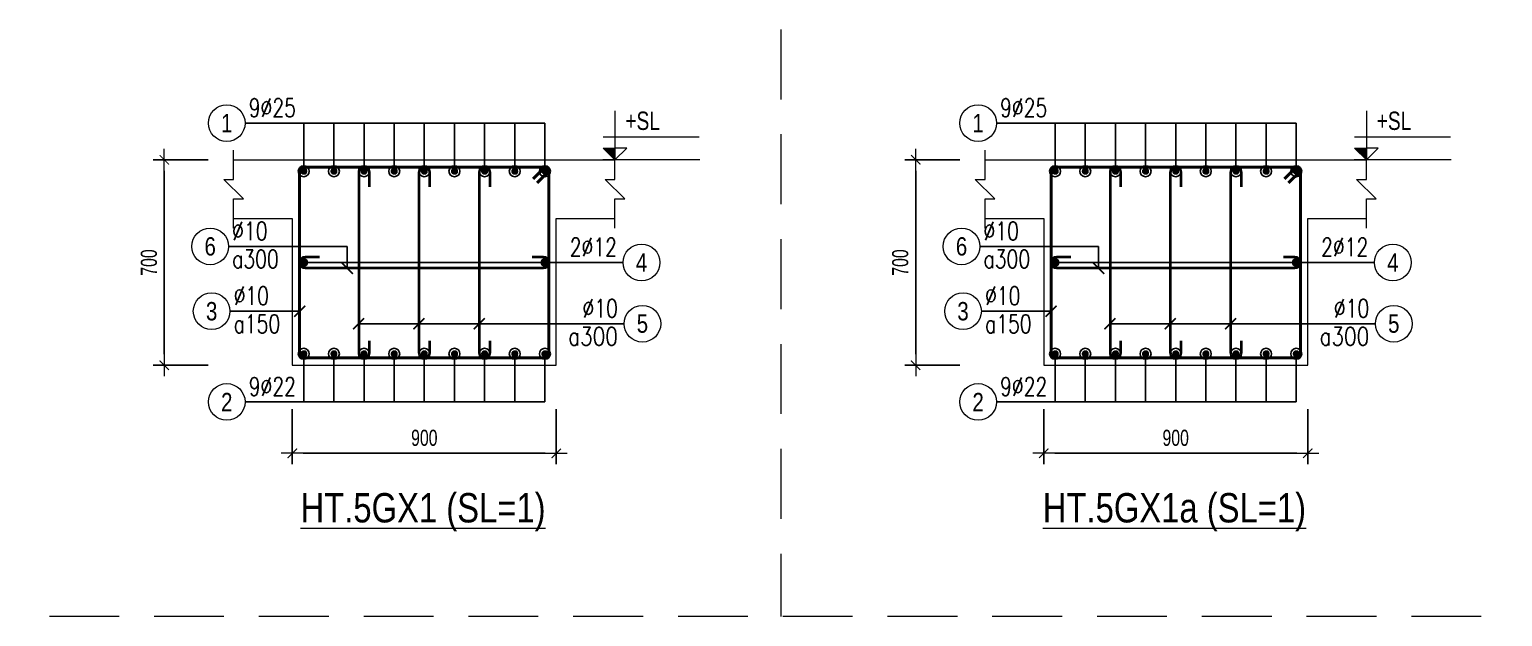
# Model space of a CAD drawing. Header units: millimetres. Extents: x 225489 to 327520, y -235866 to -221866.
# Drawn here: x 225489 to 230511, y -223866 to -221866 of the extents above; entities that cross this region are included whole.
import ezdxf
from ezdxf.enums import TextEntityAlignment as Align

# ---------------------------------------------------------------- set-up
doc = ezdxf.new("R2010")
doc.units = ezdxf.units.MM
doc.header["$PDMODE"] = 3
doc.linetypes.add('HIDDEN2', pattern=[4.762499999999999, 3.175, -1.5875])
doc.layers.get('0').update_dxf_attribs({"lineweight": 20})
doc.layers.get('Defpoints').update_dxf_attribs({"color": 151, "lineweight": 9})
for name, color, linetype, lineweight in [('NDC_S_ANNO', 7, 'Continuous', 20), ('NDC_S_CONTINUOUS', 3, 'Continuous', 20), ('NDC_S_DIM', 1, 'Continuous', 15), ('NDC_S_HIDDEN', 8, 'HIDDEN2', 13), ('NDC_S_REBAR', 4, 'Continuous', 35), ('NDC_S_STIRRUP', 4, 'Continuous', 40), ('NDC_S_TEXT SYMBOL', 7, 'Continuous', 20), ('NDC_S_THIN LINE', 8, 'Continuous', 9), ('NDC_S_VN TEXT', 7, 'Continuous', 20)]:
    doc.layers.add(name, color=color, linetype=linetype, lineweight=lineweight)
doc.styles.add('ARIAL', font='arial.ttf', dxfattribs={"width": 0.8})
doc.styles.add('NDC_ANNO', font='', dxfattribs={"width": 0.8})
doc.styles.add('NDC_DIM', font='', dxfattribs={"width": 0.75})
doc.styles.add('NDC_EN TXT', font='romans.shx', dxfattribs={"width": 0.8})
doc.styles.get('NDC_ANNO').set_extended_font_data('Dotum')
doc.styles.get('NDC_DIM').set_extended_font_data('Dotum')
doc.dimstyles.new('NDC_dim_25', dxfattribs={"dimscale": 25, "dimtxt": 2.2, "dimasz": 1.5, "dimexe": 1.5, "dimexo": 2.5, "dimgap": 1, "dimtad": 1, "dimdec": 0, "dimzin": 0, "dimdsep": 46, "dimtxsty": 'NDC_DIM', "dimblk": 'DIMMARK', "dimcen": 0.09, "dimdle": 1.2, "dimclrd": 1, "dimclre": 1, "dimclrt": 3, "dimadec": 0, "dimazin": 0, "dimtfac": 1, "dimtdec": 0, "dimtix": 1, "dimtofl": 0, "dimtmove": 0, "dimatfit": 3, "dimfxl": 6, "dimfxlon": 1, "dimtolj": 1, "dimtzin": 0, "dimarcsym": 0})

# ---------------------------------------------------------------- blocks, each defined once
blk = doc.blocks.new('kata_block_TD')
at = {"color": 6, "linetype": 'ByBlock', "lineweight": -2, "style": 'ARIAL', "width": 0.8}
blk.add_attdef('SECTDET2', text='', height=5, dxfattribs=at).set_placement((0, 7.970649532882817), align=Align.CENTER)
at = {"color": 0, "linetype": 'ByBlock', "lineweight": -2, "style": 'ARIAL', "width": 0.8}
blk.add_attdef('SECTDET1', text='', height=5, dxfattribs=at).set_placement((0, 1.470649532882817), align=Align.CENTER)
at = {"color": 3, "lineweight": 25, "style": 'ARIAL', "width": 0.8}
blk.add_attdef('SSCALE', text='', height=2.5, dxfattribs=at).set_placement((0, -3.998868953555331), align=Align.CENTER)
blk = doc.blocks.new('kata_block_CT')
at = {"layer": 'NDC_S_ANNO'}
blk.add_hatch(color=3, dxfattribs=at).paths.add_polyline_path([(0, 1.596954857557648), (-1.612010908633238, 1.596954857557648), (0, 0)])
at = {"layer": 'NDC_S_ANNO', "ltscale": 50}
h = blk.add_hatch(dxfattribs=at)
h.set_pattern_fill('ANSI31', color=256, scale=1.406250541793835, style=0)
h.set_pattern_definition([(45.00000000000001, (0, 5.456968210637569e-12), (-3.157122508925224, 3.157122508925225), [])])
h.paths.add_polyline_path([(0, 1.596954857557648), (0, 0), (1.612010908924276, 1.596954857557648)])
for p, q in [((-1.592704896858777, 3.140833880479477), (11.46947077315417, 3.140833880479477)), ((11.56125648126181, 5.456968210637569e-12), (-1.63869572513795, 5.456968210637569e-12))]:
    blk.add_line(p, q, dxfattribs=at)
for points in [[(0, 6.69495074864426), (0, 0)], [(0, 0), (-1.612010908924276, 1.596954857557648), (0, 1.596954857557648)], [(0, 0), (1.612010908924276, 1.596954857557648), (0, 1.596954857557648)]]:
    blk.add_lwpolyline(points, dxfattribs=at)
at = {"layer": 'NDC_S_ANNO', "color": 8, "ltscale": 50}
blk.add_lwpolyline([(0, 0), (-1.612010908633238, 1.596954857557648), (0, 1.596954857557648)], dxfattribs=at)
at = {"layer": 'NDC_S_TEXT SYMBOL', "color": 3, "style": 'NDC_ANNO', "width": 0.8}
blk.add_attdef('CT', (1.409564409346785, 4.068271311703938), '', height=2.5, dxfattribs=at)
blk = doc.blocks.new('DIMMARK')
at = {"layer": 'NDC_S_DIM', "color": 1}
blk.add_line((-1.5, 0), (1, 0), dxfattribs=at)
at = {"layer": 'NDC_S_DIM', "color": 2, "const_width": 0.1}
blk.add_lwpolyline([(-0.4242640687119285, -0.4242640687119285), (0.4242640687119285, 0.4242640687119285)], dxfattribs=at)
blk = doc.blocks.new('*D16')
at = {"layer": 'Defpoints', "color": 0, "transparency": 16777216}
for p in [(226385.50429265, -223009.8635939217), (227285.50429265, -223009.8635939217), (227285.50429265, -223309.8635939217)]:
    blk.add_point(p, dxfattribs=at)
at = {"layer": 'NDC_S_DIM', "color": 1, "lineweight": -2, "transparency": 16777216}
for p, q in [((226385.50429265, -223159.8635939217), (226385.50429265, -223347.3635939217)), ((227285.50429265, -223159.8635939217), (227285.50429265, -223347.3635939217)), ((226423.00429265, -223309.8635939217), (227248.00429265, -223309.8635939217))]:
    blk.add_line(p, q, dxfattribs=at)
at = {"layer": 'NDC_S_DIM', "color": 1, "lineweight": -2, "transparency": 16777216, "xscale": 37.5, "yscale": 37.5, "zscale": 37.5, "rotation": 180}
blk.add_blockref('DIMMARK', (226385.50429265, -223309.8635939217), dxfattribs=at)
at = {"layer": 'NDC_S_DIM', "color": 1, "lineweight": -2, "transparency": 16777216, "xscale": 37.5, "yscale": 37.5, "zscale": 37.5}
blk.add_blockref('DIMMARK', (227285.50429265, -223309.8635939217), dxfattribs=at)
at = {"layer": 'NDC_S_DIM', "color": 3, "transparency": 16777216, "insert": (226835.50429265, -223257.3635939217), "char_height": 55.00000000000001, "attachment_point": 5, "style": 'NDC_DIM'}
blk.add_mtext('\\A1;900', dxfattribs=at)
blk = doc.blocks.new('*D17')
at = {"layer": 'Defpoints', "color": 0, "transparency": 16777216}
for p in [(226455.1774171944, -222309.8635939217), (225949.1774171944, -223009.8635939217), (226455.1774171944, -223009.8635939217)]:
    blk.add_point(p, dxfattribs=at)
at = {"layer": 'NDC_S_DIM', "color": 1, "lineweight": -2, "transparency": 16777216}
for p, q in [((226099.1774171944, -222309.8635939217), (225911.6774171944, -222309.8635939217)), ((225949.1774171944, -222347.3635939217), (225949.1774171944, -222972.3635939217)), ((226099.1774171944, -223009.8635939217), (225911.6774171944, -223009.8635939217))]:
    blk.add_line(p, q, dxfattribs=at)
at = {"layer": 'NDC_S_DIM', "color": 1, "lineweight": -2, "transparency": 16777216, "xscale": 37.5, "yscale": 37.5, "zscale": 37.5}
for p, rotation in [((225949.1774171944, -222309.8635939217), 90), ((225949.1774171944, -223009.8635939217), 270)]:
    blk.add_blockref('DIMMARK', p, dxfattribs=dict(at, rotation=rotation))
at = {"layer": 'NDC_S_DIM', "color": 3, "transparency": 16777216, "insert": (225896.6774171944, -222659.8635939216), "char_height": 55.00000000000001, "attachment_point": 5, "rotation": 90, "style": 'NDC_DIM'}
blk.add_mtext('\\A1;700', dxfattribs=at)
blk = doc.blocks.new('kata_block_THEP')
at = {"layer": 'NDC_S_REBAR', "color": 0}
for p, q in [((-0.5, 0), (0.5, 0)), ((-0.3535533905960619, 0.353553390592424), (0.3535533905960619, -0.353553390592424)), ((0.3535533905960619, 0.353553390592424), (-0.3535533905960619, -0.353553390592424)), ((0, 0.5), (0, -0.5))]:
    blk.add_line(p, q, dxfattribs=at)
at = {"layer": 'NDC_S_REBAR', "color": 0, "const_width": 0.08333333333333334}
blk.add_lwpolyline([(-0.5, -1.818989403545856e-12, 1), (0.5000000000145519, -1.818989403545856e-12, 1), (-0.5, -1.818989403545856e-12, 1)], format="xyb", dxfattribs=at)
blk = doc.blocks.new('*U11')
blk.add_circle((-2.5, 0), 2.5)
at = {"layer": 'NDC_S_VN TEXT', "color": 3, "style": 'NDC_EN TXT', "width": 0.75}
blk.add_attdef('DK1', (0.5, 0.8455043070534884), '', height=2.5, dxfattribs=at)
at = {"layer": 'NDC_S_VN TEXT', "color": 7, "style": 'ARIAL', "width": 0.8}
blk.add_attdef('SH2', text='', height=2.5, dxfattribs=at).set_placement((-2.5, 0), align=Align.MIDDLE)
blk = doc.blocks.new('*U12')
blk.add_circle((-2.5, 0), 2.5)
at = {"layer": 'NDC_S_VN TEXT', "color": 3, "style": 'NDC_EN TXT', "width": 0.75}
for tag, p in [('DK1', (0.5, 0.8455043070534884)), ('KC1', (0.5, -2.972544307831413))]:
    blk.add_attdef(tag, p, '', height=2.5, dxfattribs=at)
at = {"layer": 'NDC_S_VN TEXT', "color": 7, "style": 'ARIAL', "width": 0.8}
blk.add_attdef('SH2', text='', height=2.5, dxfattribs=at).set_placement((-2.5, 0), align=Align.MIDDLE)
blk = doc.blocks.new('*U10')
blk.add_circle((2.5, 0), 2.5)
at = {"layer": 'NDC_S_VN TEXT', "color": 3, "style": 'NDC_EN TXT', "width": 0.75}
blk.add_attdef('DK2', text='', height=2.5, dxfattribs=at).set_placement((-0.85, 0.8455043070534884), align=Align.RIGHT)
at = {"layer": 'NDC_S_VN TEXT', "color": 7, "style": 'ARIAL', "width": 0.8}
blk.add_attdef('SH3', text='', height=2.5, dxfattribs=at).set_placement((2.5, 0), align=Align.MIDDLE)
blk = doc.blocks.new('*U15')
blk.add_circle((2.5, 0), 2.5)
at = {"layer": 'NDC_S_VN TEXT', "color": 3, "style": 'NDC_EN TXT'}
for tag, width, p in [('DK2', 0.75, (-0.85, 0.8455043070534884)), ('KC2', 0.8, (-0.85, -2.972544307831413))]:
    blk.add_attdef(tag, text='', height=2.5, dxfattribs=dict(at, width=width)).set_placement(p, align=Align.RIGHT)
at = {"layer": 'NDC_S_VN TEXT', "color": 7, "style": 'ARIAL', "width": 0.8}
blk.add_attdef('SH3', text='', height=2.5, dxfattribs=at).set_placement((2.5, 0), align=Align.MIDDLE)
blk = doc.blocks.new('*D18')
at = {"layer": 'Defpoints', "color": 0, "transparency": 16777216}
for p in [(228947.0152300187, -223009.8635939217), (229847.0152300187, -223009.8635939217), (229847.0152300187, -223309.8635939217)]:
    blk.add_point(p, dxfattribs=at)
at = {"layer": 'NDC_S_DIM', "color": 1, "lineweight": -2, "transparency": 16777216}
for p, q in [((228947.0152300187, -223159.8635939217), (228947.0152300187, -223347.3635939217)), ((229847.0152300187, -223159.8635939217), (229847.0152300187, -223347.3635939217)), ((228984.5152300187, -223309.8635939217), (229809.5152300187, -223309.8635939217))]:
    blk.add_line(p, q, dxfattribs=at)
at = {"layer": 'NDC_S_DIM', "color": 1, "lineweight": -2, "transparency": 16777216, "xscale": 37.5, "yscale": 37.5, "zscale": 37.5, "rotation": 180}
blk.add_blockref('DIMMARK', (228947.0152300187, -223309.8635939217), dxfattribs=at)
at = {"layer": 'NDC_S_DIM', "color": 1, "lineweight": -2, "transparency": 16777216, "xscale": 37.5, "yscale": 37.5, "zscale": 37.5}
blk.add_blockref('DIMMARK', (229847.0152300187, -223309.8635939217), dxfattribs=at)
at = {"layer": 'NDC_S_DIM', "color": 3, "transparency": 16777216, "insert": (229397.0152300187, -223257.3635939217), "char_height": 55.00000000000001, "attachment_point": 5, "style": 'NDC_DIM'}
blk.add_mtext('\\A1;900', dxfattribs=at)
blk = doc.blocks.new('*D19')
at = {"layer": 'Defpoints', "color": 0, "transparency": 16777216}
for p in [(229016.688354563, -222309.8635939217), (228510.688354563, -223009.8635939217), (229016.688354563, -223009.8635939217)]:
    blk.add_point(p, dxfattribs=at)
at = {"layer": 'NDC_S_DIM', "color": 1, "lineweight": -2, "transparency": 16777216}
for p, q in [((228660.688354563, -222309.8635939217), (228473.188354563, -222309.8635939217)), ((228510.688354563, -222347.3635939217), (228510.688354563, -222972.3635939217)), ((228660.688354563, -223009.8635939217), (228473.188354563, -223009.8635939217))]:
    blk.add_line(p, q, dxfattribs=at)
at = {"layer": 'NDC_S_DIM', "color": 1, "lineweight": -2, "transparency": 16777216, "xscale": 37.5, "yscale": 37.5, "zscale": 37.5}
for p, rotation in [((228510.688354563, -222309.8635939217), 90), ((228510.688354563, -223009.8635939217), 270)]:
    blk.add_blockref('DIMMARK', p, dxfattribs=dict(at, rotation=rotation))
at = {"layer": 'NDC_S_DIM', "color": 3, "transparency": 16777216, "insert": (228458.1883545631, -222659.8635939216), "char_height": 55.00000000000001, "attachment_point": 5, "rotation": 90, "style": 'NDC_DIM'}
blk.add_mtext('\\A1;700', dxfattribs=at)

msp = doc.modelspace()

# ---------------------------------------------------------------- linework, layer by layer
at = {"layer": 'NDC_S_CONTINUOUS'}
for points in [[(226185.50429265, -222309.8635939217), (226385.50429265, -222309.8635939217), (226385.50429265, -222309.8635939217), (227285.50429265, -222309.8635939217), (227285.50429265, -222309.8635939217), (227485.50429265, -222309.8635939217)], [(228747.0152300187, -222309.8635939217), (228947.0152300187, -222309.8635939217), (228947.0152300187, -222309.8635939217), (229847.0152300187, -222309.8635939217), (229847.0152300187, -222309.8635939217), (230047.0152300187, -222309.8635939217)], [(226185.50429265, -222509.8635939217), (226385.50429265, -222509.8635939217), (226385.50429265, -223009.8635939217), (227285.50429265, -223009.8635939217), (227285.50429265, -222509.8635939217), (227485.50429265, -222509.8635939217)], [(228747.0152300187, -222509.8635939217), (228947.0152300187, -222509.8635939217), (228947.0152300187, -223009.8635939217), (229847.0152300187, -223009.8635939217), (229847.0152300187, -222509.8635939217), (230047.0152300187, -222509.8635939217)]]:
    msp.add_lwpolyline(points, dxfattribs=at)
at = {"layer": 'NDC_S_HIDDEN', "ltscale": 75}
for p, q in [((228050.8963880718, -221865.8761660783), (228050.8963880718, -223865.8761660761)), ((238296.9401375461, -223865.8761660761), (225489.3854507033, -223865.8761660761))]:
    msp.add_line(p, q, dxfattribs=at)
at = {"layer": 'NDC_S_REBAR'}
for points in [[(226648.5692961833, -222402.208283855), (226648.5692961833, -222353.2951140451, 0.9999999999999999), (226611.7052961833, -222353.2951140451), (226611.7052961833, -222966.4315939216, 0.9999999999999999), (226648.5692961833, -222966.4315939216), (226648.5692961833, -222927.1747029128, -0.414213562)], [(226854.0692961788, -222402.208283855), (226854.0692961788, -222353.2951140451, 0.9999999999999999), (226817.2052961787, -222353.2951140451), (226817.2052961787, -222966.4315939216, 0.9999999999999999), (226854.0692961788, -222966.4315939216), (226854.0692961788, -222927.1747029128, -0.414213562)], [(227059.5692961787, -222402.208283855), (227059.5692961787, -222353.2951140451, 0.9999999999999999), (227022.7052961787, -222353.2951140451), (227022.7052961787, -222966.4315939216, 0.9999999999999999), (227059.5692961787, -222966.4315939216), (227059.5692961787, -222927.1747029128, -0.414213562)], [(229210.080233552, -222402.208283855), (229210.080233552, -222353.2951140451, 0.9999999999999999), (229173.2162335519, -222353.2951140451), (229173.2162335519, -222966.4315939216, 0.9999999999999999), (229210.080233552, -222966.4315939216), (229210.080233552, -222927.1747029128, -0.414213562)], [(229415.5802335474, -222402.208283855), (229415.5802335474, -222353.2951140451, 0.9999999999999999), (229378.7162335474, -222353.2951140451), (229378.7162335474, -222966.4315939216, 0.9999999999999999), (229415.5802335474, -222966.4315939216), (229415.5802335474, -222927.1747029128, -0.414213562)], [(229621.0802335474, -222402.208283855), (229621.0802335474, -222353.2951140451, 0.9999999999999999), (229584.2162335473, -222353.2951140451), (229584.2162335473, -222966.4315939216, 0.9999999999999999), (229621.0802335474, -222966.4315939216), (229621.0802335474, -222927.1747029128, -0.414213562)], [(226477.8494624599, -222641.4315939217), (226428.9362926501, -222641.4315939217, 0.9999999999999999), (226428.9362926501, -222678.2955939217), (227242.07229265, -222678.2955939217, 0.9999999999999999), (227242.07229265, -222641.4315939217), (227202.8154016412, -222641.4315939217, -0.414213562)], [(229039.3603998286, -222641.4315939217), (228990.4472300187, -222641.4315939217, 0.9999999999999999), (228990.4472300187, -222678.2955939217), (229803.5832300186, -222678.2955939217, 0.9999999999999999), (229803.5832300186, -222641.4315939217), (229764.3263390098, -222641.4315939217, -0.414213562)]]:
    msp.add_lwpolyline(points, format="xyb", dxfattribs=at)
at = {"layer": 'NDC_S_STIRRUP'}
for points in [[(227206.50429265, -222374.8635939217), (227246.50429265, -222334.8635939217, -0.414213562), (227260.50429265, -222348.8635939217), (227260.50429265, -222970.8635939217, -0.414213562), (227246.50429265, -222984.8635939217), (226424.50429265, -222984.8635939217, -0.414213562), (226410.50429265, -222970.8635939217), (226410.50429265, -222348.8635939217, -0.414213562), (226424.50429265, -222334.8635939217), (227246.50429265, -222334.8635939217, -0.414213562), (227260.50429265, -222348.8635939217), (227220.50429265, -222388.8635939217)], [(229768.0152300187, -222374.8635939217), (229808.0152300187, -222334.8635939217, -0.414213562), (229822.0152300187, -222348.8635939217), (229822.0152300187, -222970.8635939217, -0.414213562), (229808.0152300187, -222984.8635939217), (228986.0152300187, -222984.8635939217, -0.414213562), (228972.0152300187, -222970.8635939217), (228972.0152300187, -222348.8635939217, -0.414213562), (228986.0152300187, -222334.8635939217), (229808.0152300187, -222334.8635939217, -0.414213562), (229822.0152300187, -222348.8635939217), (229782.0152300187, -222388.8635939217)]]:
    msp.add_lwpolyline(points, format="xyb", dxfattribs=at)
at = {"layer": 'NDC_S_THIN LINE'}
for points in [[(226185.50429265, -222543.196927255), (226185.50429265, -222443.196927255), (226218.8376259834, -222443.196927255), (226152.1709593167, -222376.5302605883), (226185.5042926501, -222376.5302605883), (226185.5042926501, -222276.5302605883)], [(227485.50429265, -222543.196927255), (227485.50429265, -222443.196927255), (227518.8376259834, -222443.196927255), (227452.1709593167, -222376.5302605883), (227485.5042926501, -222376.5302605883), (227485.5042926501, -222276.5302605883)], [(228747.0152300187, -222543.196927255), (228747.0152300187, -222443.196927255), (228780.348563352, -222443.196927255), (228713.6818966854, -222376.5302605883), (228747.0152300187, -222376.5302605883), (228747.0152300187, -222276.5302605883)], [(230047.0152300187, -222543.196927255), (230047.0152300187, -222443.196927255), (230080.348563352, -222443.196927255), (230013.6818966854, -222376.5302605883), (230047.0152300187, -222376.5302605883), (230047.0152300187, -222276.5302605883)]]:
    msp.add_lwpolyline(points, dxfattribs=at)

# ---------------------------------------------------------------- block references
at = {"layer": 'NDC_S_REBAR', "xscale": 22, "yscale": 22, "zscale": 22}
for p in [(226424.50429265, -222348.8635939217), (226527.2542926578, -222348.8635939139), (226630.0042926567, -222348.863593915), (226732.7542926556, -222348.8635939161), (226835.5042926545, -222348.8635939172), (226938.2542926533, -222348.8635939184), (227041.0042926522, -222348.8635939195), (227143.7542926511, -222348.8635939206), (227246.50429265, -222348.8635939217), (228986.0152300187, -222348.8635939217), (229088.7652300264, -222348.8635939139), (229191.5152300253, -222348.863593915), (229294.2652300242, -222348.8635939161), (229397.0152300231, -222348.8635939172), (229499.765230022, -222348.8635939184), (229602.5152300209, -222348.8635939195), (229705.2652300198, -222348.8635939206), (229808.0152300187, -222348.8635939217), (226424.50429265, -222659.8635939217), (227246.50429265, -222659.8635939217), (228986.0152300187, -222659.8635939217), (229808.0152300187, -222659.8635939217), (226424.50429265, -222970.8635939217), (226527.2542926578, -222970.8635939139), (226630.0042926567, -222970.863593915), (226732.7542926556, -222970.8635939161), (226835.5042926545, -222970.8635939172), (226938.2542926533, -222970.8635939184), (227041.0042926522, -222970.8635939195), (227143.7542926511, -222970.8635939206), (227246.50429265, -222970.8635939217), (228986.0152300187, -222970.8635939217), (229088.7652300264, -222970.8635939139), (229191.5152300253, -222970.863593915), (229294.2652300242, -222970.8635939161), (229397.0152300231, -222970.8635939172), (229499.765230022, -222970.8635939184), (229602.5152300209, -222970.8635939195), (229705.2652300198, -222970.8635939206), (229808.0152300187, -222970.8635939217)]:
    msp.add_blockref('kata_block_THEP', p, dxfattribs=at)
at = {"layer": 'NDC_S_THIN LINE', "xscale": 25, "yscale": 25, "zscale": 25}
for name, p, values in [('*U11', (226224.50429265, -222184.8635939217), {'SH2': '1', 'DK1': '9%%c25'}), ('*U11', (228786.0152300187, -222184.8635939217), {'SH2': '1', 'DK1': '9%%c25'}), ('*U12', (226168.00429265, -222604.8635939217), {'SH2': '6', 'DK1': '%%c10', 'KC1': 'a300'}), ('*U12', (228729.5152300187, -222604.8635939217), {'SH2': '6', 'DK1': '%%c10', 'KC1': 'a300'}), ('*U10', (227513.3945364476, -222659.8635939217), {'SH3': '4', 'DK2': '2%%c12'}), ('*U10', (230074.9054738162, -222659.8635939217), {'SH3': '4', 'DK2': '2%%c12'}), ('*U12', (226173.00429265, -222825.6842645312), {'SH2': '3', 'DK1': '%%c10', 'KC1': 'a150'}), ('*U12', (228734.5152300187, -222825.6842645312), {'SH2': '3', 'DK1': '%%c10', 'KC1': 'a150'}), ('*U15', (227516.5604915143, -222868.330722101), {'SH3': '5', 'DK2': '%%c10', 'KC2': 'a300'}), ('*U15', (230078.0714288829, -222868.330722101), {'SH3': '5', 'DK2': '%%c10', 'KC2': 'a300'}), ('*U11', (226224.50429265, -223134.8635939217), {'SH2': '2', 'DK1': '9%%c22'}), ('*U11', (228786.0152300187, -223134.8635939217), {'SH2': '2', 'DK1': '9%%c22'})]:
    msp.add_blockref(name, p, dxfattribs=at).add_auto_attribs(values)
at = {"layer": 'NDC_S_VN TEXT', "xscale": 25, "yscale": 25, "zscale": 25}
for p in [(227485.50429265, -222309.8635939217), (230047.0152300187, -222309.8635939217)]:
    msp.add_blockref('kata_block_CT', p, dxfattribs=at).add_auto_attribs({'CT': '+SL'})
at = {"layer": 'NDC_S_VN TEXT'}
ref = msp.add_blockref('kata_block_TD', (226831.236388611, -223574.7692408587), dxfattribs=dict(at, xscale=20, yscale=20, zscale=20))
ref.add_attrib('SECTDET1', '%%uHT.5GX1 (SL=1)', dxfattribs={"layer": '0', "color": 0, "linetype": 'ByBlock', "lineweight": -2, "height": 100, "style": 'ARIAL', "width": 0.8}).set_placement((226831.236388611, -223545.356250201), align=Align.CENTER)
ref = msp.add_blockref('kata_block_TD', (229392.7473259797, -223574.7692408587), dxfattribs=dict(at, xscale=20, yscale=20, zscale=20))
ref.add_attrib('SECTDET1', '%%uHT.5GX1a (SL=1)', dxfattribs={"layer": '0', "color": 0, "linetype": 'ByBlock', "lineweight": -2, "height": 100, "style": 'ARIAL', "width": 0.8}).set_placement((229392.7473259797, -223545.356250201), align=Align.CENTER)

# ---------------------------------------------------------------- dimensions: what is measured, and where the dimension line sits
at = {"layer": 'NDC_S_DIM'}
for base, p1, p2, picture, middle in [((225949.1774171944, -223009.8635939217), (226455.1774171944, -222309.8635939217), (226455.1774171944, -223009.8635939217), '*D17', (225896.6774171944, -222659.8635939216)), ((228510.688354563, -223009.8635939217), (229016.688354563, -222309.8635939217), (229016.688354563, -223009.8635939217), '*D19', (228458.1883545631, -222659.8635939216))]:
    dim = msp.add_linear_dim(base=base, p1=p1, p2=p2, angle=270, dimstyle='NDC_dim_25', dxfattribs=at)
    dim.commit()
    dim.dimension.update_dxf_attribs({"geometry": picture, "text_midpoint": middle})
for base, p1, p2, picture, middle in [((227285.50429265, -223309.8635939217), (226385.50429265, -223009.8635939217), (227285.50429265, -223009.8635939217), '*D16', (226835.50429265, -223257.3635939217)), ((229847.0152300187, -223309.8635939217), (228947.0152300187, -223009.8635939217), (229847.0152300187, -223009.8635939217), '*D18', (229397.0152300187, -223257.3635939217))]:
    dim = msp.add_linear_dim(base=base, p1=p1, p2=p2, dimstyle='NDC_dim_25', dxfattribs=at)
    dim.commit()
    dim.dimension.update_dxf_attribs({"geometry": picture, "text_midpoint": middle})

# ---------------------------------------------------------------- leaders
at = {"layer": 'NDC_S_THIN LINE'}
for points, override in [([(226424.50429265, -222348.8635939217), (226424.50429265, -222184.8635939217), (226224.50429265, -222184.8635939217)], {"dimldrblk": 'DotBlank'}), ([(227246.50429265, -222348.8635939217), (227246.50429265, -222184.8635939217), (226224.50429265, -222184.8635939217)], {"dimldrblk": 'DotBlank'}), ([(226527.2542926578, -222348.8635939139), (226527.2542926578, -222184.8635939139), (226327.2542926578, -222184.8635939139)], {"dimldrblk": 'DotBlank'}), ([(226630.00429265, -222348.8635939217), (226630.00429265, -222184.8635939217), (226430.00429265, -222184.8635939217)], {"dimldrblk": 'DotBlank'}), ([(226732.7542926611, -222348.8635939217), (226732.7542926611, -222184.8635939217), (226532.7542926611, -222184.8635939217)], {"dimldrblk": 'DotBlank'}), ([(226835.5042926545, -222348.8635939217), (226835.5042926545, -222184.8635939217), (226635.5042926545, -222184.8635939217)], {"dimldrblk": 'DotBlank'}), ([(226938.2542926567, -222348.8635939217), (226938.2542926567, -222184.8635939217), (226738.2542926567, -222184.8635939217)], {"dimldrblk": 'DotBlank'}), ([(227041.00429265, -222348.8635939217), (227041.00429265, -222184.8635939217), (226841.00429265, -222184.8635939217)], {"dimldrblk": 'DotBlank'}), ([(227143.7542926511, -222348.8635939206), (227143.7542926511, -222184.8635939206), (226943.7542926511, -222184.8635939206)], {"dimldrblk": 'DotBlank'}), ([(228986.0152300187, -222348.8635939217), (228986.0152300187, -222184.8635939217), (228786.0152300187, -222184.8635939217)], {"dimldrblk": 'DotBlank'}), ([(229808.0152300187, -222348.8635939217), (229808.0152300187, -222184.8635939217), (228786.0152300187, -222184.8635939217)], {"dimldrblk": 'DotBlank'}), ([(229088.7652300264, -222348.8635939139), (229088.7652300264, -222184.8635939139), (228888.7652300264, -222184.8635939139)], {"dimldrblk": 'DotBlank'}), ([(229191.5152300187, -222348.8635939217), (229191.5152300187, -222184.8635939217), (228991.5152300187, -222184.8635939217)], {"dimldrblk": 'DotBlank'}), ([(229294.2652300298, -222348.8635939217), (229294.2652300298, -222184.8635939217), (229094.2652300298, -222184.8635939217)], {"dimldrblk": 'DotBlank'}), ([(229397.0152300231, -222348.8635939217), (229397.0152300231, -222184.8635939217), (229197.0152300231, -222184.8635939217)], {"dimldrblk": 'DotBlank'}), ([(229499.7652300253, -222348.8635939217), (229499.7652300253, -222184.8635939217), (229299.7652300253, -222184.8635939217)], {"dimldrblk": 'DotBlank'}), ([(229602.5152300187, -222348.8635939217), (229602.5152300187, -222184.8635939217), (229402.5152300187, -222184.8635939217)], {"dimldrblk": 'DotBlank'}), ([(229705.2652300198, -222348.8635939206), (229705.2652300198, -222184.8635939206), (229505.2652300198, -222184.8635939206)], {"dimldrblk": 'DotBlank'}), ([(226572.8376259834, -222679.8635939217), (226572.8376259834, -222604.8635939217), (226168.00429265, -222604.8635939217)], {"dimldrblk": 'ArchTick'}), ([(229134.348563352, -222679.8635939217), (229134.348563352, -222604.8635939217), (228729.5152300187, -222604.8635939217)], {"dimldrblk": 'ArchTick'}), ([(226424.50429265, -222659.8635939217), (227252.50429265, -222659.8635939217)], {"dimasz": 1, "dimldrblk": 'DotBlank'}), ([(227246.50429265, -222659.8635939217), (226424.50429265, -222659.8635939217)], {"dimasz": 1, "dimldrblk": 'DotBlank'}), ([(227246.50429265, -222659.8635939217), (227513.3945364476, -222659.8635939217)], {"dimldrblk": 'DotSmall'}), ([(228986.0152300187, -222659.8635939217), (229814.0152300187, -222659.8635939217)], {"dimasz": 1, "dimldrblk": 'DotBlank'}), ([(229808.0152300187, -222659.8635939217), (228986.0152300187, -222659.8635939217)], {"dimasz": 1, "dimldrblk": 'DotBlank'}), ([(229808.0152300187, -222659.8635939217), (230074.9054738162, -222659.8635939217)], {"dimldrblk": 'DotSmall'}), ([(226410.50429265, -222825.6842645312), (226173.00429265, -222825.6842645312)], {"dimldrblk": 'ArchTick'}), ([(228972.0152300187, -222825.6842645312), (228734.5152300187, -222825.6842645312)], {"dimldrblk": 'ArchTick'}), ([(226611.6829661782, -222868.330722101), (227516.5604915143, -222868.330722101)], {"dimldrblk": 'ArchTick'}), ([(226817.1829661736, -222868.330722101), (227516.5604915143, -222868.330722101)], {"dimldrblk": 'ArchTick'}), ([(227022.6829661736, -222868.330722101), (227516.5604915143, -222868.330722101)], {"dimldrblk": 'ArchTick'}), ([(229173.1939035468, -222868.330722101), (230078.0714288829, -222868.330722101)], {"dimldrblk": 'ArchTick'}), ([(229378.6939035422, -222868.330722101), (230078.0714288829, -222868.330722101)], {"dimldrblk": 'ArchTick'}), ([(229584.1939035422, -222868.330722101), (230078.0714288829, -222868.330722101)], {"dimldrblk": 'ArchTick'}), ([(226424.50429265, -222970.8635939217), (226424.50429265, -223134.8635939217), (226224.50429265, -223134.8635939217)], {"dimldrblk": 'DotBlank'}), ([(227246.50429265, -222970.8635939217), (227246.50429265, -223134.8635939217), (226224.50429265, -223134.8635939217)], {"dimldrblk": 'DotBlank'}), ([(226527.2542926578, -222970.8635939139), (226527.2542926578, -223134.8635939139), (226327.2542926578, -223134.8635939139)], {"dimldrblk": 'DotBlank'}), ([(226630.00429265, -222970.8635939217), (226630.00429265, -223134.8635939217), (226430.00429265, -223134.8635939217)], {"dimldrblk": 'DotBlank'}), ([(226732.7542926611, -222970.8635939217), (226732.7542926611, -223134.8635939217), (226532.7542926611, -223134.8635939217)], {"dimldrblk": 'DotBlank'}), ([(226835.5042926545, -222970.8635939217), (226835.5042926545, -223134.8635939217), (226635.5042926545, -223134.8635939217)], {"dimldrblk": 'DotBlank'}), ([(226938.2542926567, -222970.8635939217), (226938.2542926567, -223134.8635939217), (226738.2542926567, -223134.8635939217)], {"dimldrblk": 'DotBlank'}), ([(227041.00429265, -222970.8635939217), (227041.00429265, -223134.8635939217), (226841.00429265, -223134.8635939217)], {"dimldrblk": 'DotBlank'}), ([(227143.7542926511, -222970.8635939206), (227143.7542926511, -223134.8635939206), (226943.7542926511, -223134.8635939206)], {"dimldrblk": 'DotBlank'}), ([(228986.0152300187, -222970.8635939217), (228986.0152300187, -223134.8635939217), (228786.0152300187, -223134.8635939217)], {"dimldrblk": 'DotBlank'}), ([(229808.0152300187, -222970.8635939217), (229808.0152300187, -223134.8635939217), (228786.0152300187, -223134.8635939217)], {"dimldrblk": 'DotBlank'}), ([(229088.7652300264, -222970.8635939139), (229088.7652300264, -223134.8635939139), (228888.7652300264, -223134.8635939139)], {"dimldrblk": 'DotBlank'}), ([(229191.5152300187, -222970.8635939217), (229191.5152300187, -223134.8635939217), (228991.5152300187, -223134.8635939217)], {"dimldrblk": 'DotBlank'}), ([(229294.2652300298, -222970.8635939217), (229294.2652300298, -223134.8635939217), (229094.2652300298, -223134.8635939217)], {"dimldrblk": 'DotBlank'}), ([(229397.0152300231, -222970.8635939217), (229397.0152300231, -223134.8635939217), (229197.0152300231, -223134.8635939217)], {"dimldrblk": 'DotBlank'}), ([(229499.7652300253, -222970.8635939217), (229499.7652300253, -223134.8635939217), (229299.7652300253, -223134.8635939217)], {"dimldrblk": 'DotBlank'}), ([(229602.5152300187, -222970.8635939217), (229602.5152300187, -223134.8635939217), (229402.5152300187, -223134.8635939217)], {"dimldrblk": 'DotBlank'}), ([(229705.2652300198, -222970.8635939206), (229705.2652300198, -223134.8635939206), (229505.2652300198, -223134.8635939206)], {"dimldrblk": 'DotBlank'})]:
    msp.add_leader(points, dimstyle='NDC_dim_25', override=override, dxfattribs=at)

doc.saveas('drawing.dxf')
